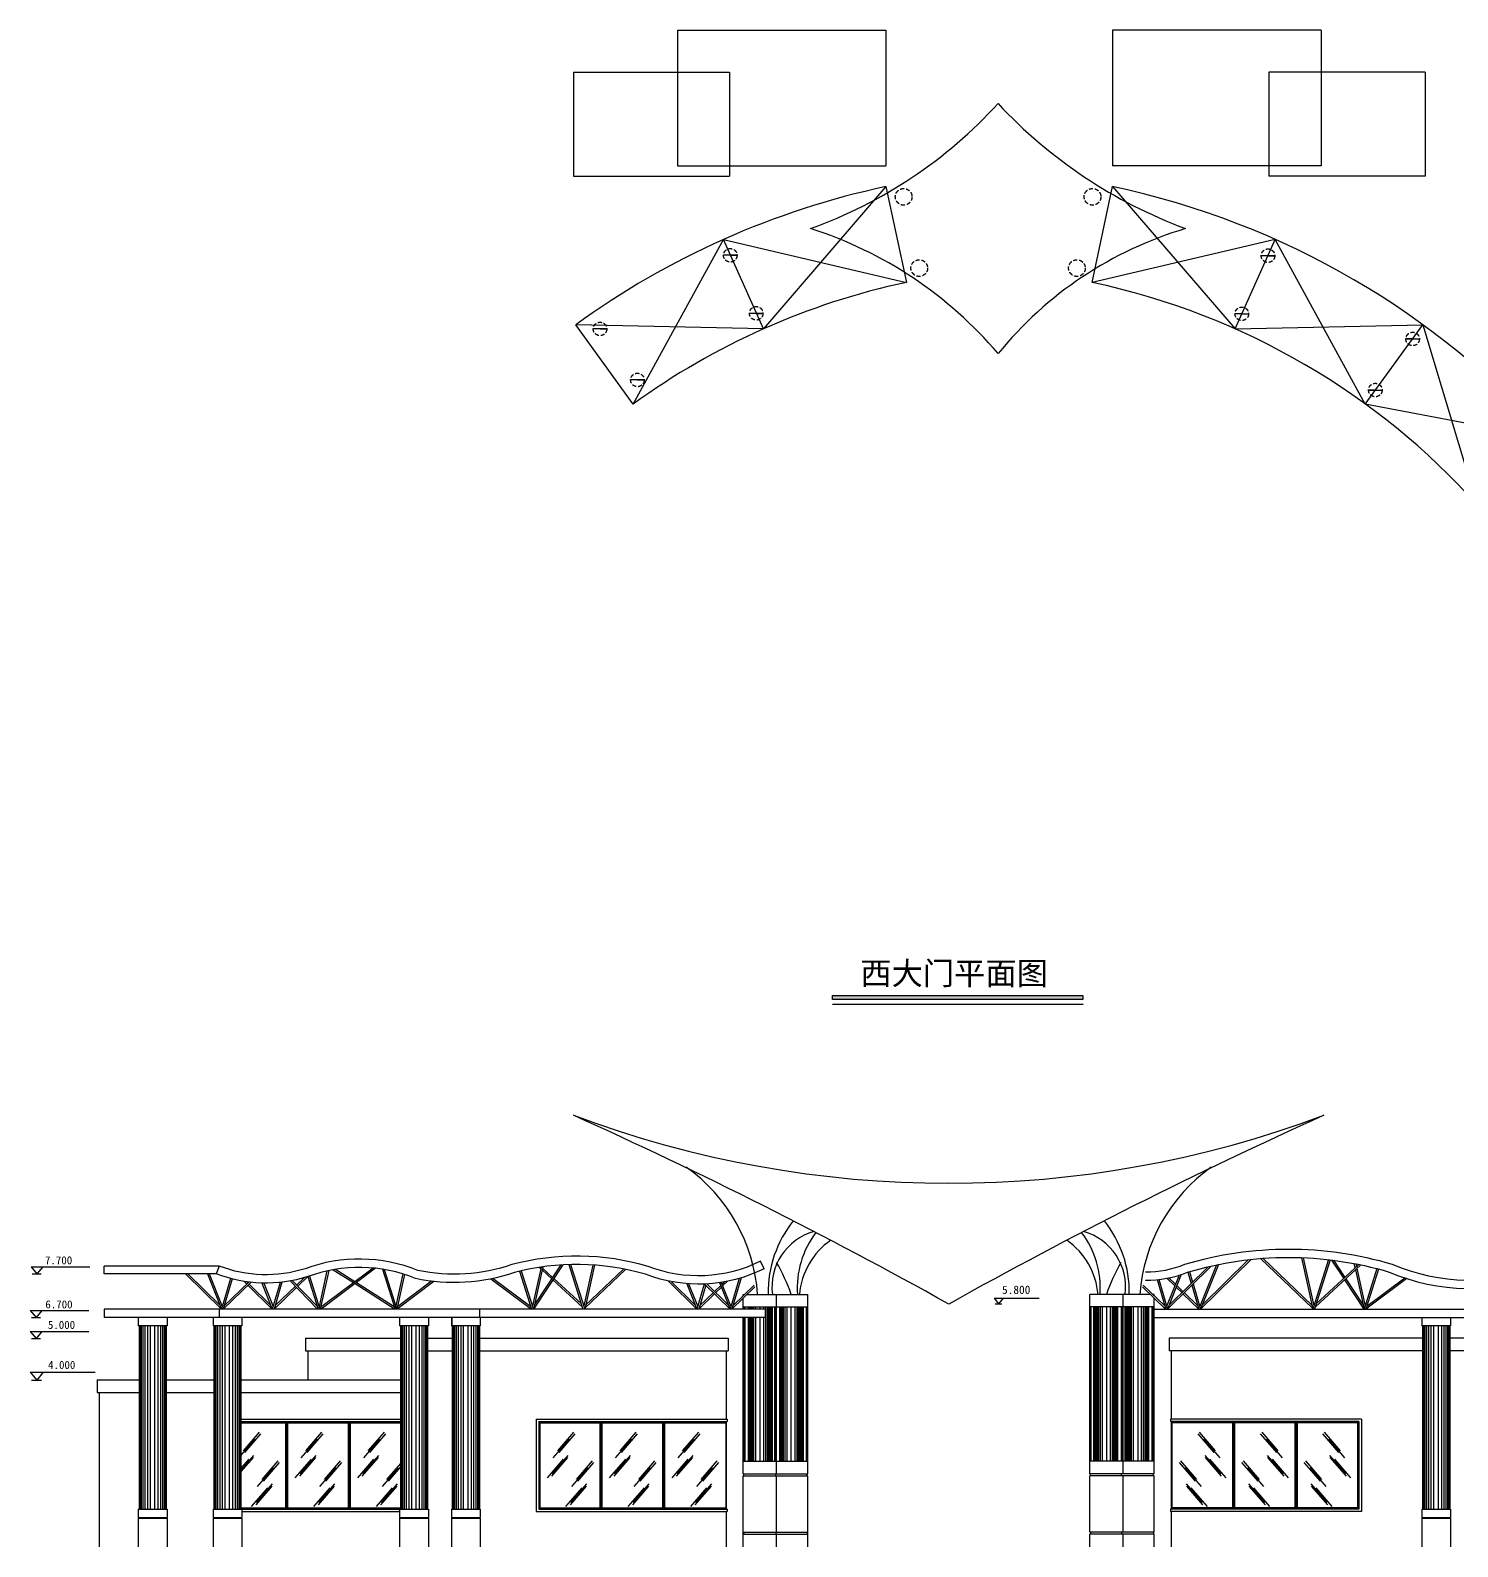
# Model space of a CAD drawing. Extents: x -1237597 to -1121401, y 701438 to 763997.
# Drawn here: x -1234020 to -1199777, y 727622 to 763997 of the extents above; entities that cross this region are included whole.
import ezdxf

# ---------------------------------------------------------------- set-up
doc = ezdxf.new("R2010")
doc.units = 0
doc.header["$LTSCALE"] = 300
doc.header["$MEASUREMENT"] = 0
doc.linetypes.add('HIDDEN2', pattern=[4.7625, 3.175, -1.5875])
for name, color, linetype in [('1', 7, 'CONTINUOUS'), ('2', 2, 'CONTINUOUS'), ('3', 3, 'CONTINUOUS'), ('4', 4, 'CONTINUOUS'), ('5', 9, 'CONTINUOUS'), ('LAYER1', 7, 'CONTINUOUS')]:
    doc.layers.add(name, color=color, linetype=linetype)
doc.styles.add('HT', font='simhei.ttf', dxfattribs={"height": 200})
doc.styles.add('ST', font='simsun.ttf', dxfattribs={"height": 300})
doc.styles.get("Standard").update_dxf_attribs({"font": 'simsun.ttf', "height": 200})

msp = doc.modelspace()

# ---------------------------------------------------------------- hatches: boundary and pattern name
at = {"layer": 'LAYER1', "linetype": 'BYBLOCK'}
h = msp.add_hatch(dxfattribs=at)
h.set_pattern_fill('ANSI31', color=3, style=0)
h.set_pattern_definition([(45, (-18991.69383, -66525.57129), (-0.088388347648, 0.088388347648), [])])
h.paths.add_polyline_path([(-1208773.1, 740749.3), (-1208773.1, 740845), (-1214775.7, 740845), (-1214775.7, 740749.3)])

# ---------------------------------------------------------------- linework, layer by layer
at = {"layer": '1'}
for p, q in [((-1218492.1, 763997.3), (-1218492.1, 760747.3)), ((-1218492.1, 763997.3), (-1213492.1, 763997.3)), ((-1213492.1, 763997.3), (-1213492.1, 760747.3)), ((-1203053.9, 763997.3), (-1208053.9, 763997.3)), ((-1208053.9, 763997.3), (-1208053.9, 760747.3)), ((-1203053.9, 763997.3), (-1203053.9, 760747.3)), ((-1220992.1, 762997.3), (-1217242.1, 762997.3)), ((-1220992.1, 762997.3), (-1220992.1, 760497.3)), ((-1217242.1, 762997.3), (-1217242.1, 760497.3)), ((-1204303.9, 762997.3), (-1204303.9, 760497.3)), ((-1200553.9, 762997.3), (-1204303.9, 762997.3)), ((-1200553.9, 762997.3), (-1200553.9, 760497.3)), ((-1218492.1, 760747.3), (-1213492.1, 760747.3)), ((-1203053.9, 760747.3), (-1208053.9, 760747.3)), ((-1220992.1, 760497.3), (-1217242.1, 760497.3)), ((-1213492.1, 760247.3), (-1213003.5, 757948.7)), ((-1208542.5, 757948.7), (-1208053.9, 760247.3)), ((-1200553.9, 760497.3), (-1204303.9, 760497.3)), ((-1216431.9, 756834.7), (-1217387.8, 758981.5)), ((-1205114.1, 756834.7), (-1204158.3, 758981.5)), ((-1219553.8, 755032.3), (-1220935.1, 756933.5)), ((-1201992.2, 755032.3), (-1200610.9, 756933.5))]:
    msp.add_line(p, q, dxfattribs=at)
for points in [[(-1213492.1, 760247.3), (-1216431.9, 756834.7), (-1220935.1, 756933.5)], [(-1208053.9, 760247.3), (-1205114.1, 756834.7), (-1200610.9, 756933.5), (-1199313.3, 752620.2), (-1195159.3, 750878.8), (-1195728.3, 746410.7), (-1192641.7, 743130.3)], [(-1219553.8, 755032.3), (-1217387.8, 758981.5), (-1213003.5, 757948.7)], [(-1194978.8, 742884.6), (-1193493.3, 747136.9), (-1197194.5, 749703.8), (-1197567, 754192.7), (-1201992.2, 755032.3), (-1204158.3, 758981.5), (-1208542.5, 757948.7)]]:
    msp.add_lwpolyline(points, dxfattribs=at)
for centre, radius, start, end in [((-1209418.5, 741082.2), 19593.2, 102, 126), ((-1212127.6, 741082.2), 19593.2, 6, 78), ((-1209418.5, 741082.2), 17243.2, 102, 126), ((-1212127.6, 741082.2), 17243.2, 6, 78)]:
    msp.add_arc(centre, radius, start, end, dxfattribs=at)
at = {"layer": '2', "color": 2}
for p, q in [((-1217064.9, 758600.1), (-1217389.9, 758600.1)), ((-1217227.4, 758600.1), (-1217064.9, 758600.1)), ((-1204164.2, 758590.7), (-1204489.2, 758590.7)), ((-1204326.7, 758590.7), (-1204164.2, 758590.7)), ((-1216442.4, 757208.3), (-1216767.4, 757208.3)), ((-1216604.9, 757208.3), (-1216442.4, 757208.3)), ((-1204955.8, 757197.4), (-1205118.3, 757197.4)), ((-1204955.8, 757197.4), (-1204793.3, 757197.4)), ((-1220189.9, 756834.3), (-1220514.9, 756834.3)), ((-1220352.4, 756834.3), (-1220189.9, 756834.3)), ((-1200857.3, 756593.4), (-1201019.8, 756593.4)), ((-1201019.8, 756593.4), (-1200694.8, 756593.4)), ((-1219292.4, 755610), (-1219617.4, 755610)), ((-1219454.9, 755610), (-1219292.4, 755610)), ((-1201751.6, 755368.1), (-1201914.1, 755368.1)), ((-1201914.1, 755368.1), (-1201589.1, 755368.1)), ((-1216414.9, 734291), (-1216504.3, 734470)), ((-1232249.5, 734166.4), (-1232249.5, 734353.1)), ((-1229487, 734353.1), (-1232249.5, 734353.1)), ((-1229558.9, 734166.4), (-1232249.5, 734166.4)), ((-1229487, 734353.1), (-1229558.9, 734166.4)), ((-1216921.4, 733372.1), (-1216116.2, 733372.1)), ((-1216916.2, 733672.1), (-1216882.9, 733672.1)), ((-1216916.2, 733640), (-1216916.2, 733672.1)), ((-1216916.2, 733322.1), (-1216916.2, 733584.4)), ((-1216825.4, 733672.1), (-1216116.2, 733672.1)), ((-1216173.3, 733372.1), (-1215368, 733372.1)), ((-1216168, 733672.1), (-1215368, 733672.1)), ((-1216116.2, 729372.1), (-1216116.2, 733672.1)), ((-1215368, 729372.1), (-1215368, 733672.1)), ((-1207803.3, 733672.1), (-1208603.3, 733672.1)), ((-1208603.3, 729372.1), (-1208603.3, 733672.1)), ((-1207798, 733372.1), (-1208603.3, 733372.1)), ((-1207145.9, 733672.1), (-1207855.1, 733672.1)), ((-1207049.8, 733372.1), (-1207855.1, 733372.1)), ((-1207803.3, 729672.1), (-1207803.3, 733672.1)), ((-1207055.1, 733672.1), (-1207088.3, 733672.1)), ((-1207055.1, 733640), (-1207055.1, 733672.1)), ((-1207055.1, 729372.1), (-1207055.1, 733584.4)), ((-1216387.7, 733322.1), (-1232250.8, 733322.1)), ((-1232250.8, 733322.1), (-1232250.8, 733122.1)), ((-1216387.7, 733122.1), (-1232250.8, 733122.1)), ((-1231430.4, 733122.1), (-1231430.4, 732922.1)), ((-1230740.4, 733122.1), (-1230740.4, 732922.1)), ((-1229635.4, 733122.1), (-1229635.4, 732922.1)), ((-1229488.2, 733322.1), (-1229488.2, 733122.1)), ((-1228945.4, 733122.1), (-1228945.4, 732922.1)), ((-1225160.5, 733122.1), (-1225160.5, 732922.1)), ((-1224470.5, 733122.1), (-1224470.5, 732922.1)), ((-1223915.3, 733122.1), (-1223915.3, 732922.1)), ((-1223895.3, 732922.1), (-1223895.3, 733122.1)), ((-1223244.4, 733322.1), (-1223244.4, 733122.1)), ((-1223225.3, 733122.1), (-1223225.3, 732922.1)), ((-1216916.2, 729372.1), (-1216916.2, 733122.1)), ((-1216387.7, 733322.1), (-1216387.7, 733122.1)), ((-1207055.1, 733322.1), (-1175663.9, 733322.1)), ((-1207055.1, 733122.1), (-1175663.9, 733122.1)), ((-1200637.3, 733122.1), (-1200637.3, 732922.1)), ((-1199947.3, 733122.1), (-1199947.3, 732922.1)), ((-1230740.4, 732922.1), (-1231430.4, 732922.1)), ((-1231410.4, 732922.1), (-1231410.4, 728522.1)), ((-1230760.4, 732922.1), (-1230760.4, 728522.1)), ((-1228945.4, 732922.1), (-1229635.4, 732922.1)), ((-1229615.4, 732922.1), (-1229615.4, 728522.1)), ((-1228965.4, 732922.1), (-1228965.4, 728522.1)), ((-1228965.4, 732922.1), (-1228965.4, 728522.1)), ((-1227414.9, 732622.1), (-1225140.5, 732622.1)), ((-1227414.9, 732622.1), (-1227414.9, 732322.1)), ((-1224470.5, 732922.1), (-1225160.5, 732922.1)), ((-1225140.5, 732922.1), (-1225140.5, 728522.1)), ((-1224490.5, 732922.1), (-1224490.5, 728522.1)), ((-1224490.5, 732622.1), (-1223895.3, 732622.1)), ((-1223225.3, 732922.1), (-1223915.3, 732922.1)), ((-1223895.3, 732922.1), (-1223895.3, 728522.1)), ((-1223245.3, 732922.1), (-1223245.3, 728522.1)), ((-1223245.3, 732622.1), (-1217273.9, 732622.1)), ((-1217273.9, 732622.1), (-1217273.9, 732322.1)), ((-1206697.3, 732622.1), (-1206697.3, 732322.1)), ((-1200617.3, 732622.1), (-1206697.3, 732622.1)), ((-1199947.3, 732922.1), (-1200637.3, 732922.1)), ((-1200617.3, 732922.1), (-1200617.3, 728522.1)), ((-1199967.3, 732922.1), (-1199967.3, 728522.1)), ((-1199358.9, 732622.1), (-1199967.3, 732622.1)), ((-1227414.9, 732322.1), (-1225140.5, 732322.1)), ((-1227364.9, 732322.1), (-1227364.9, 731622.1)), ((-1224490.5, 732322.1), (-1223895.3, 732322.1)), ((-1223245.3, 732322.1), (-1217273.9, 732322.1)), ((-1217323.9, 732322.1), (-1217323.9, 730682.1)), ((-1200617.3, 732322.1), (-1206697.3, 732322.1)), ((-1206647.3, 732322.1), (-1206647.3, 730682.1)), ((-1199358.9, 732322.1), (-1199967.3, 732322.1)), ((-1232414.9, 731622.1), (-1231410.4, 731622.1)), ((-1232414.9, 731622.1), (-1232414.9, 731322.1)), ((-1230760.4, 731622.1), (-1229615.4, 731622.1)), ((-1228965.4, 731622.1), (-1225140.5, 731622.1)), ((-1232414.9, 731322.1), (-1231410.4, 731322.1)), ((-1232364.9, 731322.1), (-1232364.9, 727622.1)), ((-1230760.4, 731322.1), (-1229615.4, 731322.1)), ((-1228965.4, 731322.1), (-1225140.5, 731322.1)), ((-1228965.4, 730682.1), (-1225140.5, 730682.1)), ((-1228965.4, 730622.1), (-1225140.5, 730622.1)), ((-1228965.4, 730592.1), (-1227889.9, 730592.1)), ((-1227889.9, 728522.1), (-1227889.9, 730622.1)), ((-1227864.9, 728522.1), (-1227864.9, 730622.1)), ((-1227839.9, 728522.1), (-1227839.9, 730622.1)), ((-1227839.9, 730592.1), (-1226389.9, 730592.1)), ((-1226389.9, 728522.1), (-1226389.9, 730622.1)), ((-1226364.9, 728522.1), (-1226364.9, 730622.1)), ((-1226339.9, 728522.1), (-1226339.9, 730622.1)), ((-1226339.9, 730592.1), (-1225140.5, 730592.1)), ((-1221883.9, 730682.1), (-1217303.9, 730682.1)), ((-1221883.9, 730682.1), (-1221883.9, 728462.1)), ((-1221823.9, 730622.1), (-1221823.9, 728522.1)), ((-1221823.9, 730622.1), (-1217303.9, 730622.1)), ((-1221793.9, 730592.1), (-1221823.9, 730622.1)), ((-1221793.9, 730592.1), (-1220348.9, 730592.1)), ((-1221793.9, 730592.1), (-1221793.9, 728552.1)), ((-1220348.9, 728522.1), (-1220348.9, 730622.1)), ((-1220323.9, 728522.1), (-1220323.9, 730622.1)), ((-1220298.9, 728522.1), (-1220298.9, 730622.1)), ((-1220298.9, 730592.1), (-1218848.9, 730592.1)), ((-1218848.9, 728522.1), (-1218848.9, 730622.1)), ((-1218823.9, 728522.1), (-1218823.9, 730622.1)), ((-1218798.9, 728522.1), (-1218798.9, 730622.1)), ((-1218798.9, 730592.1), (-1217323.9, 730592.1)), ((-1217323.9, 730622.1), (-1217323.9, 728522.1)), ((-1217303.9, 730682.1), (-1217303.9, 730622.1)), ((-1202087.3, 730682.1), (-1206667.3, 730682.1)), ((-1206667.3, 730682.1), (-1206667.3, 730622.1)), ((-1202147.3, 730622.1), (-1206667.3, 730622.1)), ((-1206647.3, 730622.1), (-1206647.3, 728522.1)), ((-1205172.3, 730592.1), (-1206647.3, 730592.1)), ((-1205172.3, 728522.1), (-1205172.3, 730622.1)), ((-1205147.3, 728522.1), (-1205147.3, 730622.1)), ((-1205122.3, 728522.1), (-1205122.3, 730622.1)), ((-1203672.3, 730592.1), (-1205122.3, 730592.1)), ((-1203672.3, 728522.1), (-1203672.3, 730622.1)), ((-1203647.3, 728522.1), (-1203647.3, 730622.1)), ((-1203622.3, 728522.1), (-1203622.3, 730622.1)), ((-1202177.3, 730592.1), (-1203622.3, 730592.1)), ((-1202177.3, 730592.1), (-1202147.3, 730622.1)), ((-1202177.3, 730592.1), (-1202177.3, 728552.1)), ((-1202147.3, 730622.1), (-1202147.3, 728522.1)), ((-1202087.3, 730682.1), (-1202087.3, 728462.1)), ((-1216916.2, 729672.1), (-1216116.2, 729672.1)), ((-1216168, 729672.1), (-1215368, 729672.1)), ((-1207803.3, 729672.1), (-1208603.3, 729672.1)), ((-1207055.1, 729672.1), (-1207855.1, 729672.1)), ((-1207803.3, 729372.1), (-1207803.3, 729672.1)), ((-1216916.2, 727622.1), (-1216916.2, 729322.1)), ((-1216116.2, 727972.1), (-1216116.2, 729322.1)), ((-1215368, 727622.1), (-1215368, 729322.1)), ((-1208603.3, 727972.1), (-1208603.3, 729322.1)), ((-1207803.3, 727972.1), (-1207803.3, 729322.1)), ((-1207055.1, 727972.1), (-1207055.1, 729322.1)), ((-1231430.4, 728522.1), (-1230740.4, 728522.1)), ((-1231430.4, 728522.1), (-1231430.4, 728322.1)), ((-1231430.4, 728307.1), (-1231430.4, 727622.1)), ((-1230740.4, 728522.1), (-1230740.4, 728322.1)), ((-1230740.4, 728307.1), (-1230740.4, 727622.1)), ((-1229635.4, 728522.1), (-1229635.4, 728322.1)), ((-1229635.4, 728522.1), (-1228965.4, 728522.1)), ((-1229635.4, 728307.1), (-1229635.4, 727622.1)), ((-1229364.9, 728522.1), (-1224844.9, 728522.1)), ((-1228965.4, 728552.1), (-1227889.9, 728552.1)), ((-1228965.4, 728542.1), (-1227889.9, 728542.1)), ((-1228965.4, 728522.1), (-1228945.4, 728522.1)), ((-1228965.4, 728522.1), (-1224864.9, 728522.1)), ((-1228945.4, 728522.1), (-1228945.4, 728322.1)), ((-1228945.4, 728462.1), (-1225160.5, 728462.1)), ((-1228945.4, 728307.1), (-1228945.4, 727622.1)), ((-1227839.9, 728552.1), (-1226389.9, 728552.1)), ((-1227839.9, 728542.1), (-1226389.9, 728542.1)), ((-1226339.9, 728552.1), (-1225140.5, 728552.1)), ((-1226339.9, 728542.1), (-1225140.5, 728542.1)), ((-1225160.5, 728522.1), (-1225160.5, 728322.1)), ((-1225160.5, 728522.1), (-1224470.5, 728522.1)), ((-1225160.5, 728307.1), (-1225160.5, 727622.1)), ((-1224470.5, 728522.1), (-1224470.5, 728322.1)), ((-1224470.5, 728307.1), (-1224470.5, 727622.1)), ((-1223915.3, 728522.1), (-1223915.3, 728322.1)), ((-1223915.3, 728522.1), (-1223225.3, 728522.1)), ((-1223915.3, 728307.1), (-1223915.3, 727622.1)), ((-1223225.3, 728522.1), (-1223225.3, 728322.1)), ((-1223225.3, 728307.1), (-1223225.3, 727622.1)), ((-1221883.9, 728462.1), (-1217303.9, 728462.1)), ((-1221793.9, 728552.1), (-1221823.9, 728522.1)), ((-1221823.9, 728522.1), (-1217303.9, 728522.1)), ((-1221793.9, 728552.1), (-1220348.9, 728552.1)), ((-1221793.9, 728542.1), (-1220348.9, 728542.1)), ((-1220298.9, 728552.1), (-1218848.9, 728552.1)), ((-1220298.9, 728542.1), (-1218848.9, 728542.1)), ((-1218798.9, 728552.1), (-1217323.9, 728552.1)), ((-1218798.9, 728542.1), (-1217323.9, 728542.1)), ((-1217323.9, 728462.1), (-1217323.9, 727622.1)), ((-1217303.9, 728522.1), (-1217303.9, 728462.1)), ((-1202147.3, 728522.1), (-1206667.3, 728522.1)), ((-1206667.3, 728522.1), (-1206667.3, 728462.1)), ((-1202087.3, 728462.1), (-1206667.3, 728462.1)), ((-1205172.3, 728552.1), (-1206647.3, 728552.1)), ((-1205172.3, 728542.1), (-1206647.3, 728542.1)), ((-1206647.3, 728462.1), (-1206647.3, 727622.1)), ((-1203672.3, 728552.1), (-1205122.3, 728552.1)), ((-1203672.3, 728542.1), (-1205122.3, 728542.1)), ((-1202177.3, 728552.1), (-1203622.3, 728552.1)), ((-1202177.3, 728542.1), (-1203622.3, 728542.1)), ((-1202177.3, 728552.1), (-1202147.3, 728522.1)), ((-1200637.3, 728522.1), (-1199947.3, 728522.1)), ((-1200637.3, 728522.1), (-1200637.3, 728322.1)), ((-1200637.3, 728307.1), (-1200637.3, 727622.1)), ((-1199947.3, 728522.1), (-1199947.3, 728322.1)), ((-1199947.3, 728307.1), (-1199947.3, 727622.1)), ((-1216116.2, 727622.1), (-1216116.2, 727922.1)), ((-1208603.3, 727622.1), (-1208603.3, 727922.1)), ((-1207803.3, 727622.1), (-1207803.3, 727922.1)), ((-1207055.1, 727622.1), (-1207055.1, 727922.1))]:
    msp.add_line(p, q, dxfattribs=at)
for points in [[(-1216504.3, 734470, -0.2115327), (-1219199.6, 734345.4, 0.1362663), (-1222465.1, 734391.2, -0.1361654), (-1224720.8, 734247.6, 0.1868389), (-1227428.3, 734289.2, -0.1698317), (-1229487, 734353.1, -0.1698317)], [(-1207268.8, 734016.2, 0.0998988), (-1206254.9, 734208, -0.1459439), (-1201419, 734209.5, 0.1967464), (-1197705.3, 734157.4, -0.1981769), (-1195338.4, 733962.6, 0.2552723), (-1194323.2, 733913.4)], [(-1207266.4, 734216.2, 0.1008797), (-1206321.5, 734396.8, -0.1465733), (-1201350.8, 734397.9, 0.197713), (-1197772.5, 734345.8, -0.1993301), (-1195240.1, 734136.9, 0.2574349), (-1194410.4, 734093.3, 0.2574349)], [(-1216414.9, 734291, -0.2108828), (-1219263.8, 734155.8, 0.1355768), (-1222406.9, 734199.6, -0.136762), (-1224779.8, 734055.6, 0.1884493), (-1227363.4, 734099.9, -0.1702195), (-1229558.9, 734166.4, 0.3067974)]]:
    msp.add_lwpolyline(points, format="xyb", dxfattribs=at)
at = {"layer": '2', "color": 2, "linetype": 'HIDDEN2', "ltscale": 0.1}
for centre, radius in [((-1213067.8, 760003.3), 200), ((-1208537.2, 760003.3), 200), ((-1217227.4, 758600.1), 162.5), ((-1212693.7, 758293.7), 200), ((-1208911.3, 758293.7), 200), ((-1204326.7, 758590.7), 162.5), ((-1216604.9, 757208.3), 162.5), ((-1204955.8, 757197.4), 162.5), ((-1220352.4, 756834.3), 162.5), ((-1200857.3, 756593.4), 162.5), ((-1219454.9, 755610), 162.5), ((-1201751.6, 755368.1), 162.5)]:
    msp.add_circle(centre, radius, dxfattribs=at)
at = {"layer": '2', "color": 2}
for centre, radius, start, end in [((-1219120.2, 769842.9), 11268.1, 289.80442, 317.57571), ((-1202212.8, 770250.8), 11744.6, 222.99827, 249.6216), ((-1218280.7, 749898.9), 9805.6, 40.30155, 72.31832), ((-1203690.3, 750447.9), 9173.2, 106.54514, 140.83499), ((-1211985.6, 762009.2), 25669.2, 249.47509, 290.52491), ((-1269215.4, 630881.3), 117447.8, 60.838159, 65.754427), ((-1154755.9, 630881.3), 117447.8, 114.245573, 119.161841), ((-1220661.3, 733385.9), 4100.6, 4.00158, 54.57818), ((-1203309.9, 733385.9), 4100.6, 125.42182, 175.99842), ((-1213579.7, 733728.3), 2737.3, 141.36027, 180.96639), ((-1214850.6, 733853.2), 1377.4, 105.49474, 187.53439), ((-1213430.6, 733828.4), 2191.1, 142.67455, 184.09195), ((-1210540.6, 733828.4), 2191.1, 355.90805, 37.32545), ((-1209120.6, 733853.2), 1377.4, 352.46561, 74.50526), ((-1210391.5, 733728.3), 2737.3, 359.03361, 38.63973), ((-1213810.6, 733527.3), 1761.5, 124.88709, 175.28771), ((-1210160.7, 733527.3), 1761.5, 4.71229, 55.11291), ((-1220194.1, 732117.7), 4692.8, 19.34248, 29.67336), ((-1203777.2, 732117.7), 4692.8, 150.32664, 160.65752)]:
    msp.add_arc(centre, radius, start, end, dxfattribs=at)
at = {"layer": '4', "color": 4}
for p, q in [((-1205945, 733322.1), (-1204726.9, 734514.4)), ((-1205904.5, 733417.7), (-1204791.4, 734507.3)), ((-1204506.4, 734534.9), (-1203256.5, 733345.7)), ((-1204452.7, 734539), (-1203272.2, 733415.8)), ((-1203525.6, 734549.5), (-1203251.3, 733322.1)), ((-1203485.1, 734551.5), (-1203227.6, 733399.7)), ((-1202876.5, 734507.2), (-1203251.3, 733322.1)), ((-1202836, 734502.5), (-1203210.3, 733322.1)), ((-1202804.5, 734498.7), (-1202511.4, 734055.2)), ((-1202752.2, 734492.1), (-1202481.6, 734082.7)), ((-1229432.2, 733322.1), (-1230294.8, 734166.4)), ((-1229472.8, 733417.7), (-1230237.6, 734166.4)), ((-1229771.2, 734166.4), (-1229432.8, 733322.1)), ((-1229728.1, 734166.4), (-1229414.5, 733384.1)), ((-1229217.1, 734055.7), (-1229432.8, 733322.1)), ((-1227631.7, 733898.4), (-1227450.2, 734073.7)), ((-1227603.8, 733869.7), (-1227366.5, 734099)), ((-1227362.1, 734100.4), (-1227115.3, 733322.1)), ((-1227324.5, 734114.1), (-1227073.3, 733322.1)), ((-1226902.6, 734236.3), (-1227093, 733384.2)), ((-1226859.5, 734245.6), (-1227066, 733322.1)), ((-1225797.6, 734306.3), (-1227057.4, 733360.4)), ((-1225738.9, 734300.3), (-1227041.9, 733322.1)), ((-1226753.7, 734266.2), (-1226265.1, 733955.3)), ((-1226695, 734276.2), (-1226230.9, 733981)), ((-1225572.8, 734278), (-1225269.7, 733322.1)), ((-1225528.5, 734270.7), (-1225231.6, 733334.1)), ((-1225081.6, 734163.9), (-1225252.4, 733399.7)), ((-1225043.3, 734151.8), (-1225228.8, 733322.1)), ((-1222915.7, 734057.3), (-1222012.9, 733387.2)), ((-1222280.5, 734231.2), (-1221992.3, 733322.1)), ((-1222241.5, 734240.3), (-1221954.2, 733334.1)), ((-1221767.1, 734329.5), (-1221974.9, 733399.7)), ((-1221724.8, 734335.5), (-1221951.3, 733322.1)), ((-1221243.8, 734382.2), (-1221944.3, 733322.1)), ((-1221293.7, 734379.2), (-1221930.3, 733415.8)), ((-1221809.1, 734323.2), (-1221775.4, 734292.2)), ((-1221741.5, 734260.8), (-1221511.9, 734048.9)), ((-1221731.4, 734305.9), (-1221489.6, 734082.7)), ((-1221459.8, 734055.2), (-1220800.4, 733446.4)), ((-1221099.1, 734388.5), (-1220761, 733322.1)), ((-1221057.5, 734389.6), (-1220719, 733322.1)), ((-1220524.8, 734378.5), (-1220743.6, 733399.7)), ((-1220484.5, 734375.7), (-1220720, 733322.1)), ((-1219739.8, 734273.3), (-1220714.7, 733345.7)), ((-1219787.8, 734282.8), (-1220699, 733415.8)), ((-1217015.3, 734057), (-1217231.3, 733322.1)), ((-1216969.7, 734070.4), (-1217189.6, 733322.1)), ((-1206457, 734135.4), (-1206758.2, 733384.1)), ((-1206561.2, 733875.5), (-1206753.4, 734061.2)), ((-1206740.5, 733322.1), (-1205683, 734357.2)), ((-1206407.5, 734151.4), (-1206739.9, 733322.1)), ((-1206545.1, 733915.6), (-1206705.7, 734070.7)), ((-1206699.9, 733417.7), (-1205757.6, 734340.1)), ((-1206247.3, 734210.3), (-1206167.5, 733938.9)), ((-1206208.9, 734221.6), (-1206135.1, 733970.6)), ((-1205562.2, 734383.3), (-1205962.8, 733384.1)), ((-1205515.2, 734393), (-1205944.5, 733322.1)), ((-1202098.9, 734381.7), (-1203195.2, 733369.5)), ((-1202147, 734391.7), (-1203170.8, 733446.4)), ((-1202264.2, 734414.6), (-1202239.9, 734305.9)), ((-1202229.8, 734260.8), (-1202019.9, 733322.1)), ((-1202221.3, 734406.4), (-1202205.9, 734337.3)), ((-1202195.8, 734292.2), (-1201994.8, 733393.1)), ((-1201713.6, 734291.5), (-1202017.1, 733322.1)), ((-1201674.8, 734281.4), (-1201979, 733322.1)), ((-1201042.4, 734067.1), (-1201958.3, 733387.2)), ((-1229178.4, 734045.7), (-1229391.1, 733322.1)), ((-1229389.2, 733322.1), (-1228724.3, 733964.2)), ((-1229369, 733397.2), (-1228775.7, 733970.1)), ((-1228826.2, 733921.4), (-1228893.1, 733986.9)), ((-1228797.4, 733949.2), (-1228825.5, 733976.7)), ((-1228213.9, 733322.1), (-1228797.6, 733893.4)), ((-1228254.4, 733417.7), (-1228768.8, 733921.2)), ((-1228464.7, 733946.2), (-1228214.4, 733322.1)), ((-1228421.2, 733945.2), (-1228196.2, 733384.1)), ((-1228026.3, 733962.3), (-1228214.4, 733322.1)), ((-1227983.2, 733967), (-1228172.7, 733322.1)), ((-1228170.9, 733322.1), (-1227632.6, 733841.9)), ((-1228150.7, 733397.2), (-1227660.5, 733870.6)), ((-1227782.9, 733996.5), (-1227126.9, 733322.1)), ((-1227735.7, 734005.3), (-1227136.7, 733389.4)), ((-1226229, 733932.4), (-1225269.7, 733322.1)), ((-1226194.8, 733958), (-1225248.3, 733355.8)), ((-1224397.5, 733991), (-1225245.8, 733354)), ((-1224339.8, 733984.2), (-1225221.8, 733322.1)), ((-1222968, 734046.3), (-1221992.3, 733322.1)), ((-1221482.2, 734021.4), (-1220776, 733369.5)), ((-1218026.2, 733322.1), (-1218711.7, 733993.1)), ((-1218066.7, 733417.7), (-1218640.1, 733978.9)), ((-1218270.4, 733930), (-1218026.7, 733322.1)), ((-1218226.1, 733926.8), (-1218008.5, 733384.1)), ((-1217850.4, 733921.9), (-1218026.7, 733322.1)), ((-1217816.5, 733895.4), (-1217985, 733322.1)), ((-1217963, 733397.2), (-1217633, 733715.8)), ((-1217230.8, 733322.1), (-1217843.9, 733922.2)), ((-1217271.3, 733417.7), (-1217789.5, 733924.9)), ((-1217604.3, 733743.6), (-1217457.2, 733885.6)), ((-1217575.7, 733715.6), (-1217441.2, 733845.5)), ((-1217485.3, 733955.7), (-1217231.3, 733322.1)), ((-1217444.7, 733961.8), (-1217213.1, 733384.1)), ((-1217426.2, 733915.6), (-1217364.3, 733975.4)), ((-1217410.1, 733875.5), (-1217292.4, 733989.2)), ((-1217187.7, 733322.1), (-1216635, 733855.9)), ((-1217167.5, 733397.2), (-1216651.2, 733895.9)), ((-1206783.5, 733322.1), (-1207336.2, 733855.9)), ((-1206803.7, 733397.2), (-1207320.1, 733895.9)), ((-1206989, 734027.8), (-1206781.6, 733322.1)), ((-1206948.6, 734032), (-1206739.9, 733322.1)), ((-1206395.6, 733715.6), (-1206530.1, 733845.5)), ((-1206367, 733743.6), (-1206514, 733885.6)), ((-1206008.3, 733397.2), (-1206338.2, 733715.8)), ((-1206154.7, 733895.4), (-1205986.2, 733322.1)), ((-1206122.3, 733927.1), (-1205944.5, 733322.1)), ((-1202489.1, 734021.4), (-1202026.9, 733322.1)), ((-1202459.3, 734048.9), (-1202040.9, 733415.8)), ((-1200995.7, 734051.9), (-1201979, 733322.1)), ((-1217983.2, 733322.1), (-1217604.5, 733687.8)), ((-1216906.2, 733322.1), (-1216906.2, 733372.1)), ((-1216886.2, 733322.1), (-1216886.2, 733372.1)), ((-1216866.2, 733322.1), (-1216866.2, 733372.1)), ((-1216786.2, 733322.1), (-1216786.2, 733372.1)), ((-1216756.2, 733322.1), (-1216756.2, 733372.1)), ((-1216736.2, 733322.1), (-1216736.2, 733372.1)), ((-1216726.2, 733322.1), (-1216726.2, 733372.1)), ((-1216716.2, 733322.1), (-1216716.2, 733372.1)), ((-1216696.2, 733322.1), (-1216696.2, 733372.1)), ((-1216661.2, 733322.1), (-1216661.2, 733372.1)), ((-1216612.2, 733322.1), (-1216612.2, 733372.1)), ((-1216518.8, 733372.1), (-1216518.8, 733322.1)), ((-1216420.2, 733322.1), (-1216420.2, 733372.1)), ((-1216371.2, 729672.1), (-1216371.2, 733372.1)), ((-1216336.2, 729672.1), (-1216336.2, 733372.1)), ((-1216316.2, 729672.1), (-1216316.2, 733372.1)), ((-1216306.2, 729672.1), (-1216306.2, 733372.1)), ((-1216286.2, 729672.1), (-1216286.2, 733372.1)), ((-1216276.2, 729672.1), (-1216276.2, 733372.1)), ((-1216266.2, 729672.1), (-1216266.2, 733372.1)), ((-1216246.2, 729672.1), (-1216246.2, 733372.1)), ((-1216216.2, 729672.1), (-1216216.2, 733372.1)), ((-1216158, 729672.1), (-1216158, 733372.1)), ((-1216146.2, 729672.1), (-1216146.2, 733372.1)), ((-1216138, 729672.1), (-1216138, 733372.1)), ((-1216126.2, 729672.1), (-1216126.2, 733372.1)), ((-1216118, 729672.1), (-1216118, 733372.1)), ((-1216038, 729672.1), (-1216038, 733372.1)), ((-1216008, 729672.1), (-1216008, 733372.1)), ((-1215988, 729672.1), (-1215988, 733372.1)), ((-1215978, 729672.1), (-1215978, 733372.1)), ((-1215968, 729672.1), (-1215968, 733372.1)), ((-1215948, 729672.1), (-1215948, 733372.1)), ((-1215913, 729672.1), (-1215913, 733372.1)), ((-1215864, 729672.1), (-1215864, 733372.1)), ((-1215770.6, 733372.1), (-1215770.6, 729672.1)), ((-1215672, 729672.1), (-1215672, 733372.1)), ((-1215623, 729672.1), (-1215623, 733372.1)), ((-1215588, 729672.1), (-1215588, 733372.1)), ((-1215568, 729672.1), (-1215568, 733372.1)), ((-1215558, 729672.1), (-1215558, 733372.1)), ((-1215538, 729672.1), (-1215538, 733372.1)), ((-1215528, 729672.1), (-1215528, 733372.1)), ((-1215518, 729672.1), (-1215518, 733372.1)), ((-1215498, 729672.1), (-1215498, 733372.1)), ((-1215468, 729672.1), (-1215468, 733372.1)), ((-1215398, 729672.1), (-1215398, 733372.1)), ((-1215378, 729672.1), (-1215378, 733372.1)), ((-1208593.3, 729672.1), (-1208593.3, 733372.1)), ((-1208573.3, 729672.1), (-1208573.3, 733372.1)), ((-1208503.3, 729672.1), (-1208503.3, 733372.1)), ((-1208473.3, 729672.1), (-1208473.3, 733372.1)), ((-1208453.3, 729672.1), (-1208453.3, 733372.1)), ((-1208443.3, 729672.1), (-1208443.3, 733372.1)), ((-1208433.3, 729672.1), (-1208433.3, 733372.1)), ((-1208413.3, 729672.1), (-1208413.3, 733372.1)), ((-1208403.3, 729672.1), (-1208403.3, 733372.1)), ((-1208383.3, 729672.1), (-1208383.3, 733372.1)), ((-1208348.3, 729672.1), (-1208348.3, 733372.1)), ((-1208299.3, 729672.1), (-1208299.3, 733372.1)), ((-1208200.6, 733372.1), (-1208200.6, 729672.1)), ((-1208107.3, 729672.1), (-1208107.3, 733372.1)), ((-1208058.3, 729672.1), (-1208058.3, 733372.1)), ((-1208023.3, 729672.1), (-1208023.3, 733372.1)), ((-1208003.3, 729672.1), (-1208003.3, 733372.1)), ((-1207993.3, 729672.1), (-1207993.3, 733372.1)), ((-1207983.3, 729672.1), (-1207983.3, 733372.1)), ((-1207963.3, 729672.1), (-1207963.3, 733372.1)), ((-1207933.3, 729672.1), (-1207933.3, 733372.1)), ((-1207845.1, 729672.1), (-1207845.1, 733372.1)), ((-1207825.1, 729672.1), (-1207825.1, 733372.1)), ((-1207813.3, 729672.1), (-1207813.3, 733372.1)), ((-1207755.1, 729672.1), (-1207755.1, 733372.1)), ((-1207725.1, 729672.1), (-1207725.1, 733372.1)), ((-1207705.1, 729672.1), (-1207705.1, 733372.1)), ((-1207695.1, 729672.1), (-1207695.1, 733372.1)), ((-1207685.1, 729672.1), (-1207685.1, 733372.1)), ((-1207665.1, 729672.1), (-1207665.1, 733372.1)), ((-1207655.1, 729672.1), (-1207655.1, 733372.1)), ((-1207635.1, 729672.1), (-1207635.1, 733372.1)), ((-1207600.1, 729672.1), (-1207600.1, 733372.1)), ((-1207551.1, 729672.1), (-1207551.1, 733372.1)), ((-1207452.5, 733372.1), (-1207452.5, 729672.1)), ((-1207359.1, 729672.1), (-1207359.1, 733372.1)), ((-1207310.1, 729672.1), (-1207310.1, 733372.1)), ((-1207275.1, 729672.1), (-1207275.1, 733372.1)), ((-1207255.1, 729672.1), (-1207255.1, 733372.1)), ((-1207245.1, 729672.1), (-1207245.1, 733372.1)), ((-1207235.1, 729672.1), (-1207235.1, 733372.1)), ((-1207215.1, 729672.1), (-1207215.1, 733372.1)), ((-1207185.1, 729672.1), (-1207185.1, 733372.1)), ((-1207105.1, 729672.1), (-1207105.1, 733372.1)), ((-1207085.1, 729672.1), (-1207085.1, 733372.1)), ((-1207065.1, 729672.1), (-1207065.1, 733372.1)), ((-1205988.1, 733322.1), (-1206366.8, 733687.8)), ((-1216906.2, 729672.1), (-1216906.2, 733122.1)), ((-1216886.2, 729672.1), (-1216886.2, 733122.1)), ((-1216866.2, 729672.1), (-1216866.2, 733122.1)), ((-1216786.2, 729672.1), (-1216786.2, 733122.1)), ((-1216756.2, 729672.1), (-1216756.2, 733122.1)), ((-1216736.2, 729672.1), (-1216736.2, 733122.1)), ((-1216726.2, 729672.1), (-1216726.2, 733122.1)), ((-1216716.2, 729672.1), (-1216716.2, 733122.1)), ((-1216696.2, 729672.1), (-1216696.2, 733122.1)), ((-1216661.2, 729672.1), (-1216661.2, 733122.1)), ((-1216612.2, 729672.1), (-1216612.2, 733122.1)), ((-1216518.8, 733122.1), (-1216518.8, 729672.1)), ((-1216420.2, 729672.1), (-1216420.2, 733122.1)), ((-1231400.4, 732922.1), (-1231400.4, 728522.1)), ((-1231390.4, 732922.1), (-1231390.4, 728522.1)), ((-1231360.4, 732922.1), (-1231360.4, 728522.1)), ((-1231320.4, 732922.1), (-1231320.4, 728522.1)), ((-1231270.4, 732922.1), (-1231270.4, 728522.1)), ((-1231210.4, 732922.1), (-1231210.4, 728522.1)), ((-1231146.9, 732922.1), (-1231146.9, 728522.1)), ((-1231040.4, 732922.1), (-1231040.4, 728522.1)), ((-1230960.4, 732922.1), (-1230960.4, 728522.1)), ((-1230900.4, 732922.1), (-1230900.4, 728522.1)), ((-1230850.4, 732922.1), (-1230850.4, 728522.1)), ((-1230810.4, 732922.1), (-1230810.4, 728522.1)), ((-1230780.4, 732922.1), (-1230780.4, 728522.1)), ((-1230770.4, 732922.1), (-1230770.4, 728522.1)), ((-1229605.4, 732922.1), (-1229605.4, 728522.1)), ((-1229595.4, 732922.1), (-1229595.4, 728522.1)), ((-1229565.4, 732922.1), (-1229565.4, 728522.1)), ((-1229525.4, 732922.1), (-1229525.4, 728522.1)), ((-1229475.4, 732922.1), (-1229475.4, 728522.1)), ((-1229415.4, 732922.1), (-1229415.4, 728522.1)), ((-1229351.9, 732922.1), (-1229351.9, 728522.1)), ((-1229245.4, 732922.1), (-1229245.4, 728522.1)), ((-1229165.4, 732922.1), (-1229165.4, 728522.1)), ((-1229105.4, 732922.1), (-1229105.4, 728522.1)), ((-1229055.4, 732922.1), (-1229055.4, 728522.1)), ((-1229015.4, 732922.1), (-1229015.4, 728522.1)), ((-1228985.4, 732922.1), (-1228985.4, 728522.1)), ((-1228975.4, 732922.1), (-1228975.4, 728522.1)), ((-1225130.5, 732922.1), (-1225130.5, 728522.1)), ((-1225120.5, 732922.1), (-1225120.5, 728522.1)), ((-1225090.5, 732922.1), (-1225090.5, 728522.1)), ((-1225050.5, 732922.1), (-1225050.5, 728522.1)), ((-1225000.5, 732922.1), (-1225000.5, 728522.1)), ((-1224940.5, 732922.1), (-1224940.5, 728522.1)), ((-1224876.9, 732922.1), (-1224876.9, 728522.1)), ((-1224770.5, 732922.1), (-1224770.5, 728522.1)), ((-1224690.5, 732922.1), (-1224690.5, 728522.1)), ((-1224630.5, 732922.1), (-1224630.5, 728522.1)), ((-1224580.5, 732922.1), (-1224580.5, 728522.1)), ((-1224540.5, 732922.1), (-1224540.5, 728522.1)), ((-1224510.5, 732922.1), (-1224510.5, 728522.1)), ((-1224500.5, 732922.1), (-1224500.5, 728522.1)), ((-1223885.3, 732922.1), (-1223885.3, 728522.1)), ((-1223875.3, 732922.1), (-1223875.3, 728522.1)), ((-1223845.3, 732922.1), (-1223845.3, 728522.1)), ((-1223805.3, 732922.1), (-1223805.3, 728522.1)), ((-1223755.3, 732922.1), (-1223755.3, 728522.1)), ((-1223695.3, 732922.1), (-1223695.3, 728522.1)), ((-1223631.8, 732922.1), (-1223631.8, 728522.1)), ((-1223525.3, 732922.1), (-1223525.3, 728522.1)), ((-1223445.3, 732922.1), (-1223445.3, 728522.1)), ((-1223385.3, 732922.1), (-1223385.3, 728522.1)), ((-1223335.3, 732922.1), (-1223335.3, 728522.1)), ((-1223295.3, 732922.1), (-1223295.3, 728522.1)), ((-1223265.3, 732922.1), (-1223265.3, 728522.1)), ((-1223255.3, 732922.1), (-1223255.3, 728522.1)), ((-1200607.3, 732922.1), (-1200607.3, 728522.1)), ((-1200597.3, 732922.1), (-1200597.3, 728522.1)), ((-1200567.3, 732922.1), (-1200567.3, 728522.1)), ((-1200527.3, 732922.1), (-1200527.3, 728522.1)), ((-1200477.3, 732922.1), (-1200477.3, 728522.1)), ((-1200417.3, 732922.1), (-1200417.3, 728522.1)), ((-1200353.7, 732922.1), (-1200353.7, 728522.1)), ((-1200247.3, 732922.1), (-1200247.3, 728522.1)), ((-1200167.3, 732922.1), (-1200167.3, 728522.1)), ((-1200107.3, 732922.1), (-1200107.3, 728522.1)), ((-1200057.3, 732922.1), (-1200057.3, 728522.1)), ((-1200017.3, 732922.1), (-1200017.3, 728522.1)), ((-1199987.3, 732922.1), (-1199987.3, 728522.1)), ((-1199977.3, 732922.1), (-1199977.3, 728522.1)), ((-1228965.4, 730602.1), (-1227889.9, 730602.1)), ((-1227879.9, 728522.1), (-1227879.9, 730622.1)), ((-1227849.9, 728522.1), (-1227849.9, 730622.1)), ((-1227839.9, 730602.1), (-1226389.9, 730602.1)), ((-1226379.9, 728522.1), (-1226379.9, 730622.1)), ((-1226349.9, 728522.1), (-1226349.9, 730622.1)), ((-1226339.9, 730602.1), (-1225140.5, 730602.1)), ((-1221803.9, 730592.1), (-1221803.9, 728552.1)), ((-1221793.9, 730602.1), (-1220348.9, 730602.1)), ((-1220338.9, 728522.1), (-1220338.9, 730622.1)), ((-1220308.9, 728522.1), (-1220308.9, 730622.1)), ((-1220298.9, 730602.1), (-1218848.9, 730602.1)), ((-1218838.9, 728522.1), (-1218838.9, 730622.1)), ((-1218808.9, 728522.1), (-1218808.9, 730622.1)), ((-1218798.9, 730602.1), (-1217323.9, 730602.1)), ((-1217333.9, 730592.1), (-1217333.9, 728552.1)), ((-1205172.3, 730602.1), (-1206647.3, 730602.1)), ((-1206637.3, 730592.1), (-1206637.3, 728552.1)), ((-1205162.3, 728522.1), (-1205162.3, 730622.1)), ((-1205132.3, 728522.1), (-1205132.3, 730622.1)), ((-1203672.3, 730602.1), (-1205122.3, 730602.1)), ((-1203662.3, 728522.1), (-1203662.3, 730622.1)), ((-1203632.3, 728522.1), (-1203632.3, 730622.1)), ((-1202177.3, 730602.1), (-1203622.3, 730602.1)), ((-1202167.3, 730592.1), (-1202167.3, 728552.1)), ((-1216916.2, 729372.1), (-1216116.2, 729372.1)), ((-1216901.2, 729322.1), (-1216901.2, 729372.1)), ((-1216168, 729372.1), (-1215368, 729372.1)), ((-1216131.2, 729322.1), (-1216131.2, 729372.1)), ((-1215383, 729322.1), (-1215383, 729372.1)), ((-1207803.3, 729372.1), (-1208603.3, 729372.1)), ((-1208588.3, 729322.1), (-1208588.3, 729372.1)), ((-1207055.1, 729372.1), (-1207855.1, 729372.1)), ((-1207840.1, 729322.1), (-1207840.1, 729372.1)), ((-1207070.1, 729322.1), (-1207070.1, 729372.1)), ((-1216916.2, 729322.1), (-1216116.2, 729322.1)), ((-1216168, 729322.1), (-1215368, 729322.1)), ((-1207803.3, 729322.1), (-1208603.3, 729322.1)), ((-1207055.1, 729322.1), (-1207855.1, 729322.1)), ((-1231430.4, 728322.1), (-1230740.4, 728322.1)), ((-1231430.4, 728307.1), (-1230740.4, 728307.1)), ((-1231415.4, 728322.1), (-1231415.4, 728307.1)), ((-1230755.4, 728322.1), (-1230755.4, 728307.1)), ((-1229635.4, 728322.1), (-1228945.4, 728322.1)), ((-1229635.4, 728307.1), (-1228945.4, 728307.1)), ((-1229620.4, 728322.1), (-1229620.4, 728307.1)), ((-1228960.4, 728322.1), (-1228960.4, 728307.1)), ((-1225160.5, 728322.1), (-1224470.5, 728322.1)), ((-1225160.5, 728307.1), (-1224470.5, 728307.1)), ((-1225145.5, 728322.1), (-1225145.5, 728307.1)), ((-1224485.5, 728322.1), (-1224485.5, 728307.1)), ((-1223915.3, 728322.1), (-1223225.3, 728322.1)), ((-1223915.3, 728307.1), (-1223225.3, 728307.1)), ((-1223900.3, 728322.1), (-1223900.3, 728307.1)), ((-1223240.3, 728322.1), (-1223240.3, 728307.1)), ((-1200637.3, 728322.1), (-1199947.3, 728322.1)), ((-1200637.3, 728307.1), (-1199947.3, 728307.1)), ((-1200622.3, 728322.1), (-1200622.3, 728307.1)), ((-1199962.3, 728322.1), (-1199962.3, 728307.1)), ((-1216916.2, 727972.1), (-1216116.2, 727972.1)), ((-1216916.2, 727922.1), (-1216116.2, 727922.1)), ((-1216901.2, 727972.1), (-1216901.2, 727922.1)), ((-1216168, 727972.1), (-1215368, 727972.1)), ((-1216168, 727922.1), (-1215368, 727922.1)), ((-1216131.2, 727972.1), (-1216131.2, 727922.1)), ((-1215383, 727972.1), (-1215383, 727922.1)), ((-1207803.3, 727972.1), (-1208603.3, 727972.1)), ((-1207803.3, 727922.1), (-1208603.3, 727922.1)), ((-1208588.3, 727972.1), (-1208588.3, 727922.1)), ((-1207055.1, 727972.1), (-1207855.1, 727972.1)), ((-1207055.1, 727922.1), (-1207855.1, 727922.1)), ((-1207840.1, 727972.1), (-1207840.1, 727922.1)), ((-1207070.1, 727972.1), (-1207070.1, 727922.1))]:
    msp.add_line(p, q, dxfattribs=at)
at = {"layer": '5', "color": 9}
for p, q in [((-1234002, 734334), (-1233862.2, 734166.4)), ((-1234002, 734334), (-1232595.8, 734334)), ((-1233976.2, 734166.4), (-1233759.6, 734166.4)), ((-1233722.5, 734334), (-1233862.2, 734166.4)), ((-1210896, 733579.6), (-1210788.5, 733450.6)), ((-1210896, 733579.6), (-1209814.4, 733579.6)), ((-1210876.2, 733450.6), (-1210709.5, 733450.6)), ((-1210681, 733579.6), (-1210788.5, 733450.6)), ((-1234019.5, 733289.7), (-1233879.8, 733122.1)), ((-1234019.5, 733289.7), (-1232613.4, 733289.7)), ((-1233993.7, 733122.1), (-1233777.1, 733122.1)), ((-1233740, 733289.7), (-1233879.8, 733122.1)), ((-1234019.5, 732784.2), (-1232613.4, 732784.2)), ((-1234019.5, 732784.2), (-1233879.8, 732616.6)), ((-1233993.7, 732616.6), (-1233777.1, 732616.6)), ((-1233740, 732784.2), (-1233879.8, 732616.6)), ((-1234019.5, 731805.8), (-1232461.9, 731805.8)), ((-1234019.5, 731805.8), (-1233864.7, 731620.2)), ((-1233991, 731620.2), (-1233751, 731620.2)), ((-1233709.9, 731805.8), (-1233864.7, 731620.2)), ((-1228636.2, 730198.7), (-1228965.4, 729817.8)), ((-1228529.5, 730366.3), (-1228915.8, 729919.3)), ((-1228493.9, 730325.7), (-1228880.2, 729878.7)), ((-1227141.2, 730198.7), (-1227527.5, 729751.7)), ((-1227034.5, 730366.3), (-1227420.8, 729919.3)), ((-1226998.9, 730325.7), (-1227385.2, 729878.7)), ((-1225641.2, 730198.7), (-1226027.5, 729751.7)), ((-1225534.5, 730366.3), (-1225920.8, 729919.3)), ((-1225498.9, 730325.7), (-1225885.2, 729878.7)), ((-1221095.2, 730198.7), (-1221481.6, 729751.7)), ((-1220988.5, 730366.3), (-1221374.8, 729919.3)), ((-1220952.9, 730325.7), (-1221339.2, 729878.7)), ((-1219600.2, 730198.7), (-1219986.6, 729751.7)), ((-1219493.5, 730366.3), (-1219879.8, 729919.3)), ((-1219457.9, 730325.7), (-1219844.2, 729878.7)), ((-1218100.2, 730198.7), (-1218486.6, 729751.7)), ((-1217993.5, 730366.3), (-1218379.8, 729919.3)), ((-1217957.9, 730325.7), (-1218344.2, 729878.7)), ((-1206013.3, 730325.7), (-1205627, 729878.7)), ((-1205977.8, 730366.3), (-1205591.4, 729919.3)), ((-1205871, 730198.7), (-1205484.7, 729751.7)), ((-1204513.3, 730325.7), (-1204127, 729878.7)), ((-1204477.8, 730366.3), (-1204091.4, 729919.3)), ((-1204371, 730198.7), (-1203984.7, 729751.7)), ((-1203018.3, 730325.7), (-1202632, 729878.7)), ((-1202982.8, 730366.3), (-1202596.4, 729919.3)), ((-1202876, 730198.7), (-1202489.7, 729751.7)), ((-1228661.6, 729812.7), (-1228965.4, 729461.2)), ((-1228671.8, 729761.9), (-1228965.4, 729422.2)), ((-1228778.5, 729721.3), (-1228965.4, 729505)), ((-1227283.5, 729721.3), (-1227669.9, 729274.3)), ((-1227176.8, 729761.9), (-1227563.1, 729315)), ((-1227166.6, 729812.7), (-1227553, 729365.7)), ((-1225783.5, 729721.3), (-1226169.9, 729274.3)), ((-1225676.8, 729761.9), (-1226063.1, 729315)), ((-1225666.6, 729812.7), (-1226053, 729365.7)), ((-1221237.6, 729721.3), (-1221623.9, 729274.3)), ((-1221130.8, 729761.9), (-1221517.2, 729315)), ((-1221120.7, 729812.7), (-1221507, 729365.7)), ((-1219742.6, 729721.3), (-1220128.9, 729274.3)), ((-1219635.8, 729761.9), (-1220022.2, 729315)), ((-1219625.7, 729812.7), (-1220012, 729365.7)), ((-1218242.6, 729721.3), (-1218628.9, 729274.3)), ((-1218135.8, 729761.9), (-1218522.2, 729315)), ((-1218125.7, 729812.7), (-1218512, 729365.7)), ((-1205845.6, 729812.7), (-1205459.3, 729365.7)), ((-1205835.4, 729761.9), (-1205449.1, 729315)), ((-1205728.7, 729721.3), (-1205342.3, 729274.3)), ((-1204345.6, 729812.7), (-1203959.3, 729365.7)), ((-1204335.4, 729761.9), (-1203949.1, 729315)), ((-1204228.7, 729721.3), (-1203842.3, 729274.3)), ((-1202850.6, 729812.7), (-1202464.3, 729365.7)), ((-1202840.4, 729761.9), (-1202454.1, 729315)), ((-1202733.7, 729721.3), (-1202347.3, 729274.3)), ((-1228188.9, 729513), (-1228575.2, 729066.1)), ((-1228082.1, 729680.6), (-1228468.5, 729233.7)), ((-1228046.5, 729640), (-1228432.9, 729193.1)), ((-1226693.9, 729513), (-1227080.2, 729066.1)), ((-1226587.1, 729680.6), (-1226973.5, 729233.7)), ((-1226551.5, 729640), (-1226937.9, 729193.1)), ((-1225193.9, 729513), (-1225580.2, 729066.1)), ((-1225140.5, 729618.9), (-1225473.5, 729233.7)), ((-1225140.5, 729537.1), (-1225437.9, 729193.1)), ((-1220647.9, 729513), (-1221034.2, 729066.1)), ((-1220541.2, 729680.6), (-1220927.5, 729233.7)), ((-1220505.6, 729640), (-1220891.9, 729193.1)), ((-1219152.9, 729513), (-1219539.2, 729066.1)), ((-1219046.2, 729680.6), (-1219432.5, 729233.7)), ((-1219010.6, 729640), (-1219396.9, 729193.1)), ((-1217652.9, 729513), (-1218039.2, 729066.1)), ((-1217546.2, 729680.6), (-1217932.5, 729233.7)), ((-1217510.6, 729640), (-1217896.9, 729193.1)), ((-1206460.7, 729640), (-1206074.3, 729193.1)), ((-1206425.1, 729680.6), (-1206038.8, 729233.7)), ((-1206318.3, 729513), (-1205932, 729066.1)), ((-1204960.7, 729640), (-1204574.3, 729193.1)), ((-1204925.1, 729680.6), (-1204538.8, 729233.7)), ((-1204818.3, 729513), (-1204432, 729066.1)), ((-1203465.7, 729640), (-1203079.3, 729193.1)), ((-1203430.1, 729680.6), (-1203043.8, 729233.7)), ((-1203323.3, 729513), (-1202937, 729066.1)), ((-1228331.2, 729035.6), (-1228717.5, 728588.7)), ((-1228224.5, 729076.2), (-1228610.8, 728629.3)), ((-1228214.3, 729127), (-1228600.6, 728680.1)), ((-1226836.2, 729035.6), (-1227222.5, 728588.7)), ((-1226729.5, 729076.2), (-1227115.8, 728629.3)), ((-1226719.3, 729127), (-1227105.6, 728680.1)), ((-1225336.2, 729035.6), (-1225722.5, 728588.7)), ((-1225229.5, 729076.2), (-1225615.8, 728629.3)), ((-1225219.3, 729127), (-1225605.6, 728680.1)), ((-1220790.2, 729035.6), (-1221176.6, 728588.7)), ((-1220683.5, 729076.2), (-1221069.8, 728629.3)), ((-1220673.3, 729127), (-1221059.7, 728680.1)), ((-1219295.2, 729035.6), (-1219681.6, 728588.7)), ((-1219188.5, 729076.2), (-1219574.8, 728629.3)), ((-1219178.3, 729127), (-1219564.7, 728680.1)), ((-1217795.2, 729035.6), (-1218181.6, 728588.7)), ((-1217688.5, 729076.2), (-1218074.8, 728629.3)), ((-1217678.3, 729127), (-1218064.7, 728680.1)), ((-1206292.9, 729127), (-1205906.6, 728680.1)), ((-1206282.8, 729076.2), (-1205896.4, 728629.3)), ((-1206176, 729035.6), (-1205789.7, 728588.7)), ((-1204792.9, 729127), (-1204406.6, 728680.1)), ((-1204782.8, 729076.2), (-1204396.4, 728629.3)), ((-1204676, 729035.6), (-1204289.7, 728588.7)), ((-1203297.9, 729127), (-1202911.6, 728680.1)), ((-1203287.8, 729076.2), (-1202901.4, 728629.3)), ((-1203181, 729035.6), (-1202794.7, 728588.7))]:
    msp.add_line(p, q, dxfattribs=at)
at = {"layer": 'LAYER1', "color": 3, "linetype": 'BYBLOCK'}
msp.add_line((-1214775.7, 740640), (-1208759.4, 740640), dxfattribs=at)
msp.add_lwpolyline([(-1214775.7, 740845), (-1208773.1, 740845), (-1208773.1, 740749.3), (-1214775.7, 740749.3)], close=True, dxfattribs=at)

# ---------------------------------------------------------------- texts
at = {"layer": '3', "color": 3, "char_height": 192, "width": 1747.696, "attachment_point": 1, "style": 'ST'}
for s, insert in [('7.700', (-1233667.6, 734588.3)), ('6.700', (-1233659.1, 733530.4)), ('5.000', (-1233597.8, 733038.7)), ('4.000', (-1233592.5, 732078.3))]:
    msp.add_mtext(s, dxfattribs=dict(at, insert=insert))
at = {"layer": '3', "color": 3, "insert": (-1210707.9, 733884.3), "char_height": 200, "width": 504.548, "attachment_point": 1}
msp.add_mtext('5.800', dxfattribs=at)
at = {"layer": 'LAYER1', "color": 3, "linetype": 'BYBLOCK', "style": 'HT'}
msp.add_text('西大门平面图', height=550, dxfattribs=at).set_placement((-1214108, 741102.1))

doc.saveas('drawing.dxf')
